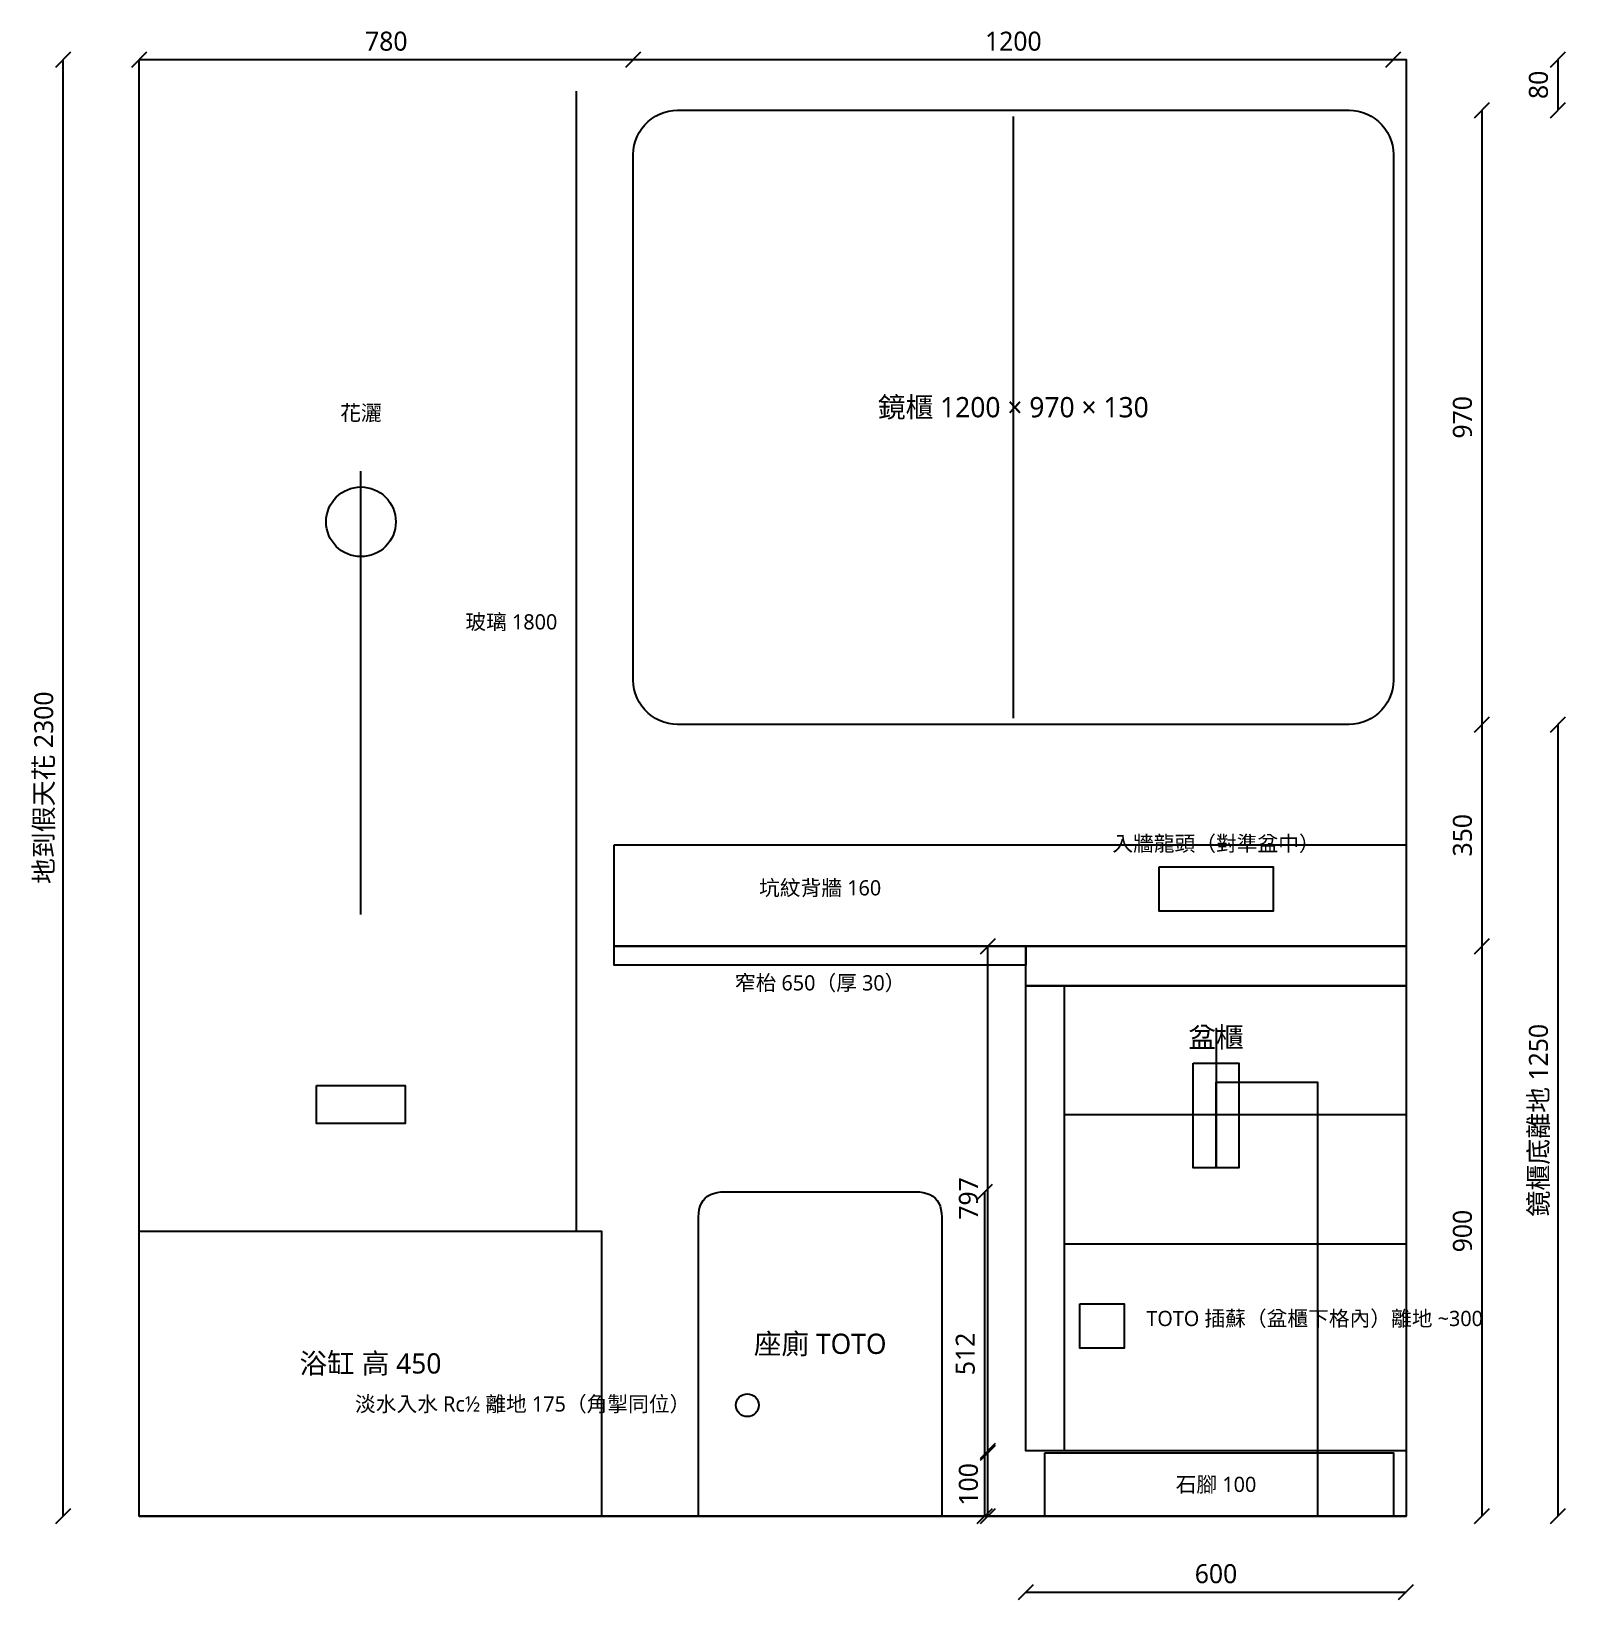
# Model space of a CAD drawing. Header units: millimetres. Extents: x -170 to 2252, y -2432 to 44.
import ezdxf
from ezdxf.enums import TextEntityAlignment as Align

# ---------------------------------------------------------------- set-up
doc = ezdxf.new("R2010")
doc.units = ezdxf.units.MM
for name, color, linetype in [('DETAIL', 8, 'CONTINUOUS'), ('DIM', 30, 'CONTINUOUS'), ('FLOOR', 7, 'CONTINUOUS'), ('GLASS', 4, 'CONTINUOUS'), ('OUTLINE', 7, 'CONTINUOUS'), ('SERVICES', 1, 'CONTINUOUS'), ('STONE', 8, 'CONTINUOUS'), ('TEXT', 7, 'CONTINUOUS'), ('WALL', 7, 'CONTINUOUS')]:
    doc.layers.add(name, color=color, linetype=linetype)
doc.styles.add('CJK', font='msjh.ttc')

msp = doc.modelspace()

# ---------------------------------------------------------------- linework, layer by layer
at = {"layer": 'DETAIL'}
for points in [[(1380, -90), (1380, -1040)], [(1460, -1463), (1460, -2197)], [(1460, -1666), (2000, -1666)], [(1460, -1870), (2000, -1870)]]:
    msp.add_lwpolyline(points, dxfattribs=at)
for points in [[(1610, -1275), (1790, -1275), (1790, -1345), (1610, -1345)], [(280, -1620), (420, -1620), (420, -1680), (280, -1680)]]:
    msp.add_lwpolyline(points, close=True, dxfattribs=at)
msp.add_circle((350, -730), 55, dxfattribs=at)
at = {"layer": 'DIM'}
for points in [[(-132, -12), (-108, 12)], [(-120, -2300), (-120, 0)], [(-12, -12), (12, 12)], [(0, 0), (780, 0)], [(768, -12), (792, 12)], [(768, -12), (792, 12)], [(780, 0), (1980, 0)], [(1968, -12), (1992, 12)], [(2228, -12), (2252, 12)], [(2240, -80), (2240, 0)], [(2108, -92), (2132, -68)], [(2228, -92), (2252, -68)], [(2120, -1050), (2120, -80)], [(2108, -1062), (2132, -1038)], [(2108, -1062), (2132, -1038)], [(2228, -1062), (2252, -1038)], [(2120, -1400), (2120, -1050)], [(2240, -2300), (2240, -1050)], [(1328, -1412), (1352, -1388)], [(1340, -2197), (1340, -1400)], [(2108, -1412), (2132, -1388)], [(2108, -1412), (2132, -1388)], [(2120, -2300), (2120, -1400)], [(1323, -1800), (1347, -1776)], [(1335, -2300), (1335, -1788)], [(1328, -2209), (1352, -2185)], [(1328, -2212), (1352, -2188)], [(1340, -2300), (1340, -2200)], [(-132, -2312), (-108, -2288)], [(1323, -2312), (1347, -2288)], [(1328, -2312), (1352, -2288)], [(2108, -2312), (2132, -2288)], [(2228, -2312), (2252, -2288)], [(1388, -2432), (1412, -2408)], [(1400, -2420), (2000, -2420)], [(1988, -2432), (2012, -2408)]]:
    msp.add_lwpolyline(points, dxfattribs=at)
at = {"layer": 'FLOOR'}
msp.add_lwpolyline([(0, -2300), (2000, -2300)], dxfattribs=at)
at = {"layer": 'GLASS'}
msp.add_lwpolyline([(690, -50), (690, -1850)], dxfattribs=at)
at = {"layer": 'OUTLINE'}
for points in [[(850, -80), (1910, -80), (1917.3, -80.4), (1924.6, -81.5), (1931.6, -83.4), (1938.5, -86.1), (1945, -89.4), (1951.1, -93.4), (1956.8, -98), (1962, -103.2), (1966.6, -108.9), (1970.6, -115), (1973.9, -121.5), (1976.6, -128.4), (1978.5, -135.4), (1979.6, -142.7), (1980, -150), (1980, -980), (1979.6, -987.3), (1978.5, -994.6), (1976.6, -1001.6), (1973.9, -1008.5), (1970.6, -1015), (1966.6, -1021.1), (1962, -1026.8), (1956.8, -1032), (1951.1, -1036.6), (1945, -1040.6), (1938.5, -1043.9), (1931.6, -1046.6), (1924.6, -1048.5), (1917.3, -1049.6), (1910, -1050), (850, -1050), (842.7, -1049.6), (835.4, -1048.5), (828.4, -1046.6), (821.5, -1043.9), (815, -1040.6), (808.9, -1036.6), (803.2, -1032), (798, -1026.8), (793.4, -1021.1), (789.4, -1015), (786.1, -1008.5), (783.4, -1001.6), (781.5, -994.6), (780.4, -987.3), (780, -980), (780, -150), (780.4, -142.7), (781.5, -135.4), (783.4, -128.4), (786.1, -121.5), (789.4, -115), (793.4, -108.9), (798, -103.2), (803.2, -98), (808.9, -93.4), (815, -89.4), (821.5, -86.1), (828.4, -83.4), (835.4, -81.5), (842.7, -80.4), (850, -80)], [(750, -1400), (1400, -1400), (1400, -1430), (750, -1430)], [(1400, -1400), (2000, -1400), (2000, -1463), (1400, -1463)], [(1400, -1463), (2000, -1463), (2000, -2197), (1400, -2197)], [(0, -1850), (730, -1850), (730, -2300), (0, -2300)]]:
    msp.add_lwpolyline(points, close=True, dxfattribs=at)
for points in [[(350, -1350), (350, -650)], [(883, -2300), (883, -1828), (883.3, -1821.6), (884.2, -1815.8), (885.6, -1810.5), (887.7, -1805.8), (890.3, -1801.6), (893.5, -1798), (897.3, -1794.9), (901.7, -1792.4), (906.6, -1790.5), (912.2, -1789.1), (918.3, -1788.3), (925, -1788), (1225, -1788), (1231.7, -1788.3), (1237.8, -1789.1), (1243.4, -1790.5), (1248.3, -1792.4), (1252.7, -1794.9), (1256.5, -1798), (1259.7, -1801.6), (1262.3, -1805.8), (1264.4, -1810.5), (1265.8, -1815.8), (1266.7, -1821.6), (1267, -1828), (1267, -2300)]]:
    msp.add_lwpolyline(points, dxfattribs=at)
at = {"layer": 'SERVICES'}
msp.add_lwpolyline([(1700, -1530), (1700, -1530), (1700, -1750), (1700, -1615), (1700, -1615), (1860, -1615), (1860, -2300)], dxfattribs=at)
for points in [[(1664, -1585), (1736, -1585), (1736, -1750), (1664, -1750)], [(1485, -1965), (1555, -1965), (1555, -2035), (1485, -2035)], [(1485, -1965), (1555, -1965), (1555, -2035), (1485, -2035)]]:
    msp.add_lwpolyline(points, close=True, dxfattribs=at)
msp.add_circle((960, -2125), 18, dxfattribs=at)
at = {"layer": 'STONE'}
for points in [[(750, -1240), (2000, -1240), (2000, -1400), (750, -1400)], [(1430, -2200), (1980, -2200), (1980, -2300), (1430, -2300)]]:
    msp.add_lwpolyline(points, close=True, dxfattribs=at)
at = {"layer": 'WALL'}
msp.add_lwpolyline([(0, 0), (2000, 0), (2000, -2300), (0, -2300)], close=True, dxfattribs=at)

# ---------------------------------------------------------------- texts
at = {"layer": 'DIM', "style": 'CJK'}
for s, p in [('780', (390, 14)), ('1200', (1380, 14)), ('600', (1700, -2406))]:
    msp.add_text(s, height=30, dxfattribs=at).set_placement(p, align=Align.CENTER)
for s, p in [('80', (2224, -40)), ('970', (2104, -565)), ('地到假天花 2300', (-136, -1150)), ('350', (2104, -1225)), ('鏡櫃底離地 1250', (2224, -1675)), ('797', (1324, -1798.5)), ('900', (2104, -1850)), ('512', (1319, -2044)), ('100', (1324, -2250))]:
    msp.add_text(s, height=30, rotation=90, dxfattribs=at).set_placement(p, align=Align.CENTER)
at = {"layer": 'TEXT', "style": 'CJK'}
for s, height, p in [('花灑', 24, (350, -570)), ('鏡櫃 1200 × 970 × 130', 32, (1380, -565)), ('入牆龍頭（對準盆中）', 24, (1700, -1250)), ('坑紋背牆 160', 24, (1075, -1320)), ('窄枱 650（厚 30）', 24, (1075, -1470)), ('盆櫃', 32, (1700, -1560)), ('座廁 TOTO', 32, (1075, -2044)), ('浴缸 高 450', 32, (365, -2075)), ('石腳 100', 24, (1700, -2262))]:
    msp.add_text(s, height=height, dxfattribs=at).set_placement(p, align=Align.CENTER)
for s, p in [('玻璃 1800', (660, -900)), ('淡水入水 Rc½ 離地 175（角掣同位）', (870, -2135))]:
    msp.add_text(s, height=24, dxfattribs=at).set_placement(p, align=Align.RIGHT)
msp.add_text('TOTO 插蘇（盆櫃下格內）離地 ~300', height=24, dxfattribs=at).set_placement((1590, -2000))

doc.saveas('drawing.dxf')
